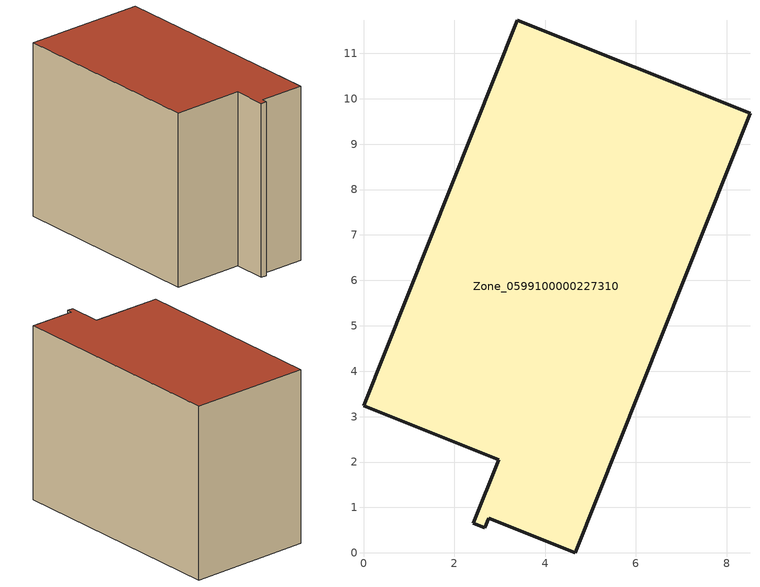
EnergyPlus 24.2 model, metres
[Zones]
Zone_0599100000227310
 floor ground (C_G): 3.38,11.73 8.51,9.68 4.66,0 2.76,0.76 2.67,0.55 2.42,0.65 2.98,2.05 0,3.24 z0.24
 wall outside (C_F): 2.42,0.65 2.67,0.55 2.76,0.76 4.66,0 8.51,9.68 3.38,11.73 0,3.24 2.98,2.05 2.42,0.65 z0.24:8.09
 roof outside (C_R): 3.38,11.73 0,3.24 2.98,2.05 2.42,0.65 2.67,0.55 2.76,0.76 4.66,0 8.51,9.68 z8.09
[BUILDING]
Pand.0599100000227310: North Axis=0; Terrain=City; Loads Convergence Tolerance Value=0.04; Temperature Convergence Tolerance Value=0.4; Solar Distribution=FullExterior; Maximum Number of Warmup Days=25; Minimum Number of Warmup Days=1
[Site:Location]
Rotterdam.The.Hague.AP_ZH_NLD Design_Conditions: Latitude=51.96; Longitude=4.45; Time Zone=1; Elevation=-4.5
[SITE:GROUNDTEMPERATURE:BUILDINGSURFACE]
18, 18, 18, 18, 18, 18, 18, 18, 18, 18, 18, 18
[MATERIAL] Thermal Absorptance=0.9; Solar Absorptance=0.7; Visible Absorptance=0.7
Name | Roughness | Thickness | Conductivity | Density | Specific Heat
G.TI.1975-1991 | MediumSmooth | 0.15 | 0.288461 | 540 | 1210
F.TI.1975-1991 | Rough | 0.3 | 0.230769 | 1920 | 840
R.TI.1975-1991 | MediumRough | 0.2 | 0.153846 | 1500 | 1000
[CONSTRUCTION]
C_G: G.TI.1975-1991
C_F: F.TI.1975-1991
C_R: R.TI.1975-1991
[ZONE]
Zone_0599100000227310: Type=1; Multiplier=1; Ceiling Height=Autocalculate; Volume=Autocalculate; Floor Area=autocalculate; Part of Total Floor Area=Yes
[ZONEINFILTRATION:DESIGNFLOWRATE]
Infil_Zone_0599100000227310: Zone or ZoneList or Space or SpaceList=Zone_0599100000227310; Schedule=AlwaysOn; Design Flow Rate Calculation Method=Flow/Area; Flow Rate per Floor Area=0.003; Constant Term Coefficient=1; Temperature Term Coefficient=0; Velocity Term Coefficient=0; Velocity Squared Term Coefficient=0
[HVACTEMPLATE:ZONE:IDEALLOADSAIRSYSTEM]
Zone_0599100000227310: Maximum Heating Supply Air Temperature=50; Minimum Cooling Supply Air Temperature=13; Maximum Heating Supply Air Humidity Ratio=0.0156; Minimum Cooling Supply Air Humidity Ratio=0.0077; Heating Limit=NoLimit; Cooling Limit=NoLimit; Dehumidification Control Type=ConstantSensibleHeatRatio; Cooling Sensible Heat Ratio=0.7; Dehumidification Setpoint=60; Humidification Control Type=None; Humidification Setpoint=30; Outdoor Air Method=None; Outdoor Air Flow Rate per Person=0.00944; Outdoor Air Flow Rate per Zone Floor Area=0; Outdoor Air Flow Rate per Zone=0; Demand Controlled Ventilation Type=None; Outdoor Air Economizer Type=NoEconomizer; Heat Recovery Type=None; Sensible Heat Recovery Effectiveness=0.7; Latent Heat Recovery Effectiveness=0.65
[ZONECONTROL:THERMOSTAT]
ThermostatControl_Zone_0599100000227310: Zone or ZoneList=Zone_0599100000227310; Control Type Schedule=DualSetpointControlType; Control 1=Thermostat_Zone_0599100000227310; Temperature Difference Between Cutout And Setpoint=0
[THERMOSTATSETPOINT:DUALSETPOINT]
Thermostat_Zone_0599100000227310: Heating Setpoint Temperature Schedule=HeatingSetpoint_Zone_0599100000227310; Cooling Setpoint Temperature Schedule=CoolingSetpoint_Zone_0599100000227310
[SCHEDULE:COMPACT]
HeatingSetpoint_Zone_0599100000227310: Through: 12/31, For: AllDays, Until: 24:00, 21
CoolingSetpoint_Zone_0599100000227310: Through: 12/31, For: AllDays, Until: 24:00, 24
DualSetpointControlType: Through: 12/31, For: AllDays, Until: 24:00, 4
AlwaysOn: Through: 12/31, For: AllDays, Until: 24:00, 1
